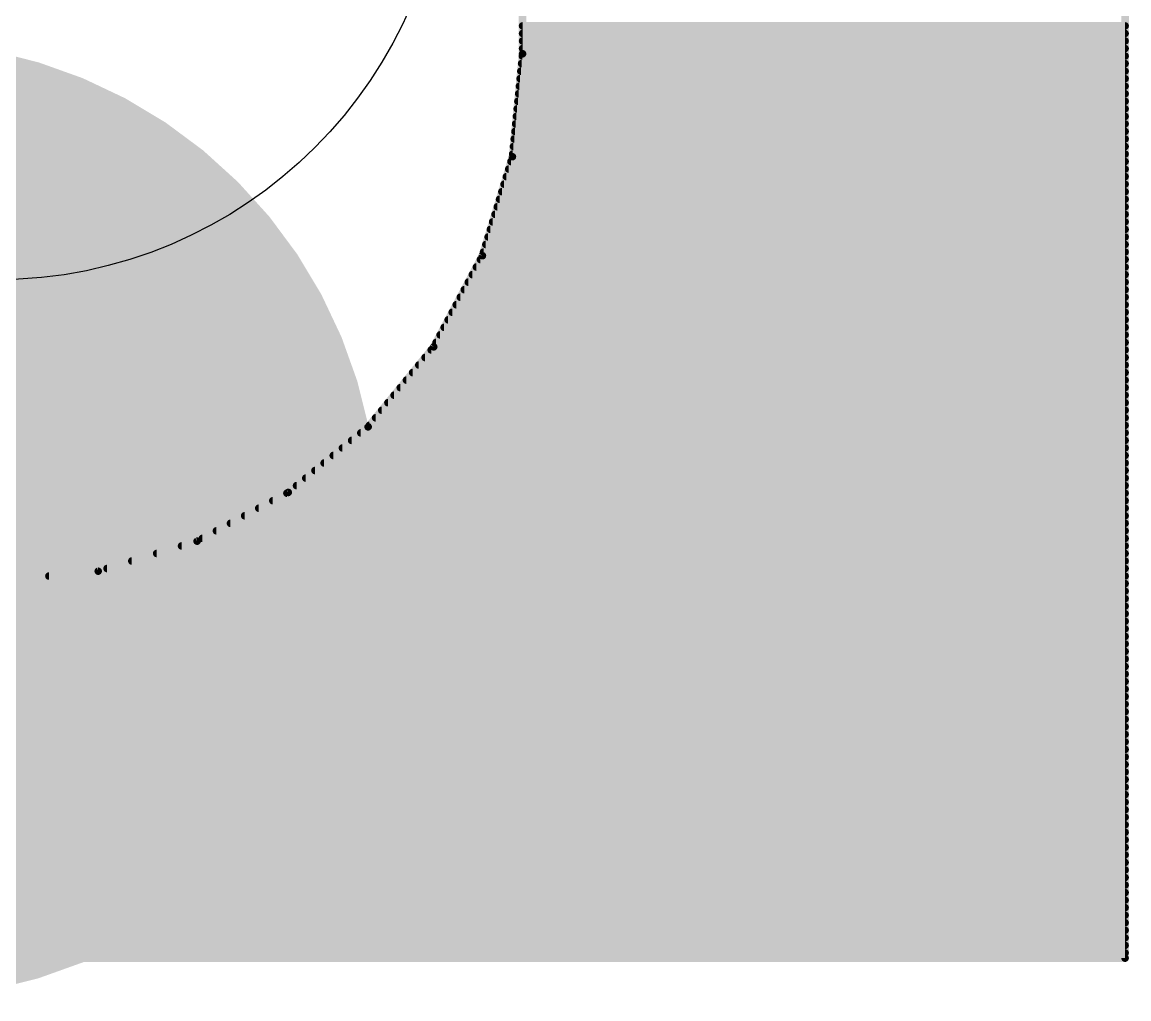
# Model space of a CAD drawing. Extents: x -15 to 70, y 0 to 100.
# Drawn here: x 37.882 to 39.351, y 58.899 to 60.195 of the extents above; entities that cross this region are included whole.
import ezdxf

# ---------------------------------------------------------------- set-up
doc = ezdxf.new("R2010")
doc.units = 0
for name, color, linetype in [('1', 12, 'CONTINUOUS'), ('16', 132, 'CONTINUOUS'), ('20', 31, 'CONTINUOUS')]:
    doc.layers.add(name, color=color, linetype=linetype)

# ---------------------------------------------------------------- blocks, each defined once
blk = doc.blocks.new('RECT')
blk.add_solid([(-0.5, -0.5), (0.5, -0.5), (-0.5, 0.5), (0.5, 0.5)])

msp = doc.modelspace()

# ---------------------------------------------------------------- linework, layer by layer
at = {"layer": '1', "const_width": 0.01}
for points in [[(38.546, 60.153), (38.546, 61.043)], [(39.346, 61.043), (39.346, 58.953)], [(38.546, 60.19), (39.346, 60.19)], [(38.546, 60.18), (39.346, 60.18)], [(38.546, 60.17), (39.346, 60.17)], [(38.546, 60.16), (39.346, 60.16)], [(38.5326, 60.0164), (38.546, 60.153)], [(38.5447, 60.14), (39.346, 60.14)], [(38.5457, 60.15), (39.346, 60.15)], [(38.5437, 60.13), (39.346, 60.13)], [(38.5427, 60.12), (39.346, 60.12)], [(38.5408, 60.1), (39.346, 60.1)], [(38.5418, 60.11), (39.346, 60.11)], [(38.5398, 60.09), (39.346, 60.09)], [(38.5378, 60.07), (39.346, 60.07)], [(38.5388, 60.08), (39.346, 60.08)], [(38.5368, 60.06), (39.346, 60.06)], [(38.5349, 60.04), (39.346, 60.04)], [(38.5359, 60.05), (39.346, 60.05)], [(38.5339, 60.03), (39.346, 60.03)], [(38.4927, 59.8851), (38.5326, 60.0164)], [(38.5306, 60.01), (39.346, 60.01)], [(38.5329, 60.02), (39.346, 60.02)], [(38.5276, 60), (39.346, 60)], [(38.5215, 59.98), (39.346, 59.98)], [(38.5245, 59.99), (39.346, 59.99)], [(38.5185, 59.97), (39.346, 59.97)], [(38.5124, 59.95), (39.346, 59.95)], [(38.5154, 59.96), (39.346, 59.96)], [(38.5094, 59.94), (39.346, 59.94)], [(38.5033, 59.92), (39.346, 59.92)], [(38.5063, 59.93), (39.346, 59.93)], [(38.5003, 59.91), (39.346, 59.91)], [(38.4942, 59.89), (39.346, 59.89)], [(38.4972, 59.9), (39.346, 59.9)], [(38.428, 59.7641), (38.4927, 59.8851)], [(38.49, 59.88), (39.346, 59.88)], [(38.4846, 59.87), (39.346, 59.87)], [(38.4739, 59.85), (39.346, 59.85)], [(38.4793, 59.86), (39.346, 59.86)], [(38.4686, 59.84), (39.346, 59.84)], [(38.4579, 59.82), (39.346, 59.82)], [(38.4633, 59.83), (39.346, 59.83)], [(38.4526, 59.81), (39.346, 59.81)], [(38.4419, 59.79), (39.346, 59.79)], [(38.4472, 59.8), (39.346, 59.8)], [(38.4365, 59.78), (39.346, 59.78)], [(38.341, 59.658), (38.428, 59.7641)], [(38.4247, 59.76), (39.346, 59.76)], [(38.4312, 59.77), (39.346, 59.77)], [(38.4165, 59.75), (39.346, 59.75)], [(38.4, 59.73), (39.346, 59.73)], [(38.4082, 59.74), (39.346, 59.74)], [(38.3918, 59.72), (39.346, 59.72)], [(38.3754, 59.7), (39.346, 59.7)], [(38.3836, 59.71), (39.346, 59.71)], [(38.3672, 59.69), (39.346, 59.69)], [(38.3508, 59.67), (39.346, 59.67)], [(38.359, 59.68), (39.346, 59.68)], [(38.2349, 59.571), (38.341, 59.658)], [(38.3426, 59.66), (39.346, 59.66)], [(38.319, 59.64), (39.346, 59.64)], [(38.3312, 59.65), (39.346, 59.65)], [(38.3068, 59.63), (39.346, 59.63)], [(38.2946, 59.62), (39.346, 59.62)], [(38.2703, 59.6), (39.346, 59.6)], [(38.2825, 59.61), (39.346, 59.61)], [(38.2581, 59.59), (39.346, 59.59)], [(38.1139, 59.5063), (38.2349, 59.571)], [(38.2331, 59.57), (39.346, 59.57)], [(38.2459, 59.58), (39.346, 59.58)], [(38.2144, 59.56), (39.346, 59.56)], [(38.177, 59.54), (39.346, 59.54)], [(38.1957, 59.55), (39.346, 59.55)], [(38.1582, 59.53), (39.346, 59.53)], [(38.1208, 59.51), (39.346, 59.51)], [(38.1395, 59.52), (39.346, 59.52)], [(37.9826, 59.4665), (38.1139, 59.5063)], [(38.0932, 59.5), (39.346, 59.5)], [(38.0272, 59.48), (39.346, 59.48)], [(38.0602, 59.49), (39.346, 59.49)], [(37.846, 59.453), (37.9826, 59.4665)], [(37.9943, 59.47), (39.346, 59.47)], [(36.346, 59.45), (39.346, 59.45)], [(37.9171, 59.46), (39.346, 59.46)], [(36.346, 59.44), (39.346, 59.44)], [(36.346, 59.43), (39.346, 59.43)], [(36.346, 59.42), (39.346, 59.42)], [(36.346, 59.41), (39.346, 59.41)], [(36.346, 59.4), (39.346, 59.4)], [(36.346, 59.39), (39.346, 59.39)], [(36.346, 59.38), (39.346, 59.38)], [(36.346, 59.37), (39.346, 59.37)], [(36.346, 59.36), (39.346, 59.36)], [(36.346, 59.35), (39.346, 59.35)], [(36.346, 59.34), (39.346, 59.34)], [(36.346, 59.33), (39.346, 59.33)], [(36.346, 59.32), (39.346, 59.32)], [(36.346, 59.31), (39.346, 59.31)], [(36.346, 59.3), (39.346, 59.3)], [(36.346, 59.29), (39.346, 59.29)], [(36.346, 59.28), (39.346, 59.28)], [(36.346, 59.27), (39.346, 59.27)], [(36.346, 59.26), (39.346, 59.26)], [(36.346, 59.25), (39.346, 59.25)], [(36.346, 59.24), (39.346, 59.24)], [(36.346, 59.23), (39.346, 59.23)], [(36.346, 59.22), (39.346, 59.22)], [(36.346, 59.21), (39.346, 59.21)], [(36.346, 59.2), (39.346, 59.2)], [(36.346, 59.19), (39.346, 59.19)], [(36.346, 59.18), (39.346, 59.18)], [(36.346, 59.17), (39.346, 59.17)], [(36.346, 59.16), (39.346, 59.16)], [(36.346, 59.15), (39.346, 59.15)], [(36.346, 59.14), (39.346, 59.14)], [(36.346, 59.13), (39.346, 59.13)], [(36.346, 59.12), (39.346, 59.12)], [(36.346, 59.11), (39.346, 59.11)], [(36.346, 59.1), (39.346, 59.1)], [(36.346, 59.09), (39.346, 59.09)], [(36.346, 59.08), (39.346, 59.08)], [(36.346, 59.07), (39.346, 59.07)], [(36.346, 59.06), (39.346, 59.06)], [(36.346, 59.05), (39.346, 59.05)], [(36.346, 59.04), (39.346, 59.04)], [(36.346, 59.03), (39.346, 59.03)], [(36.346, 59.02), (39.346, 59.02)], [(36.346, 59.01), (39.346, 59.01)], [(36.346, 59), (39.346, 59)], [(36.346, 58.99), (39.346, 58.99)], [(36.346, 58.98), (39.346, 58.98)], [(36.346, 58.97), (39.346, 58.97)], [(36.346, 58.96), (39.346, 58.96)], [(39.346, 58.953), (36.346, 58.953)]]:
    msp.add_lwpolyline(points, dxfattribs=at)
at = {"layer": '1', "const_width": 0.005}
for points in [[(38.546, 60.1925, 1), (38.546, 60.1875)], [(39.346, 60.1875, 1), (39.346, 60.1925)], [(38.546, 60.1825, 1), (38.546, 60.1775)], [(38.546, 60.1725, 1), (38.546, 60.1675)], [(39.346, 60.1775, 1), (39.346, 60.1825)], [(39.346, 60.1675, 1), (39.346, 60.1725)], [(38.546, 60.1625, 1), (38.546, 60.1575)], [(39.346, 60.1575, 1), (39.346, 60.1625)], [(38.5447, 60.1425, 1), (38.5447, 60.1375)], [(38.5457, 60.1525, 1), (38.5457, 60.1475)], [(38.5485, 60.1528, 1), (38.5435, 60.1532)], [(38.5435, 60.153, 1), (38.5485, 60.153)], [(39.346, 60.1475, 1), (39.346, 60.1525)], [(39.346, 60.1375, 1), (39.346, 60.1425)], [(38.5437, 60.1325, 1), (38.5437, 60.1275)], [(39.346, 60.1275, 1), (39.346, 60.1325)], [(38.5427, 60.1225, 1), (38.5427, 60.1175)], [(39.346, 60.1175, 1), (39.346, 60.1225)], [(38.5408, 60.1025, 1), (38.5408, 60.0975)], [(38.5418, 60.1125, 1), (38.5418, 60.1075)], [(39.346, 60.1075, 1), (39.346, 60.1125)], [(39.346, 60.0975, 1), (39.346, 60.1025)], [(38.5398, 60.0925, 1), (38.5398, 60.0875)], [(39.346, 60.0875, 1), (39.346, 60.0925)], [(38.5378, 60.0725, 1), (38.5378, 60.0675)], [(38.5388, 60.0825, 1), (38.5388, 60.0775)], [(39.346, 60.0775, 1), (39.346, 60.0825)], [(39.346, 60.0675, 1), (39.346, 60.0725)], [(38.5368, 60.0625, 1), (38.5368, 60.0575)], [(39.346, 60.0575, 1), (39.346, 60.0625)], [(38.5349, 60.0425, 1), (38.5349, 60.0375)], [(38.5359, 60.0525, 1), (38.5359, 60.0475)], [(39.346, 60.0475, 1), (39.346, 60.0525)], [(39.346, 60.0375, 1), (39.346, 60.0425)], [(38.5339, 60.0325, 1), (38.5339, 60.0275)], [(39.346, 60.0275, 1), (39.346, 60.0325)], [(38.5306, 60.0125, 1), (38.5306, 60.0075)], [(38.5301, 60.0167, 1), (38.535, 60.0162)], [(38.5349, 60.0157, 1), (38.5302, 60.0172)], [(38.5329, 60.0225, 1), (38.5329, 60.0175)], [(39.346, 60.0175, 1), (39.346, 60.0225)], [(39.346, 60.0075, 1), (39.346, 60.0125)], [(38.5276, 60.0025, 1), (38.5276, 59.9975)], [(39.346, 59.9975, 1), (39.346, 60.0025)], [(38.5215, 59.9825, 1), (38.5215, 59.9775)], [(38.5245, 59.9925, 1), (38.5245, 59.9875)], [(39.346, 59.9875, 1), (39.346, 59.9925)], [(39.346, 59.9775, 1), (39.346, 59.9825)], [(38.5185, 59.9725, 1), (38.5185, 59.9675)], [(39.346, 59.9675, 1), (39.346, 59.9725)], [(38.5124, 59.9525, 1), (38.5124, 59.9475)], [(38.5154, 59.9625, 1), (38.5154, 59.9575)], [(39.346, 59.9575, 1), (39.346, 59.9625)], [(39.346, 59.9475, 1), (39.346, 59.9525)], [(38.5094, 59.9425, 1), (38.5094, 59.9375)], [(39.346, 59.9375, 1), (39.346, 59.9425)], [(38.5033, 59.9225, 1), (38.5033, 59.9175)], [(38.5063, 59.9325, 1), (38.5063, 59.9275)], [(39.346, 59.9275, 1), (39.346, 59.9325)], [(39.346, 59.9175, 1), (39.346, 59.9225)], [(38.5003, 59.9125, 1), (38.5003, 59.9075)], [(39.346, 59.9075, 1), (39.346, 59.9125)], [(38.4942, 59.8925, 1), (38.4942, 59.8875)], [(38.4972, 59.9025, 1), (38.4972, 59.8975)], [(39.346, 59.8975, 1), (39.346, 59.9025)], [(39.346, 59.8875, 1), (39.346, 59.8925)], [(38.49, 59.8825, 1), (38.49, 59.8775)], [(38.4903, 59.8858, 1), (38.4951, 59.8844)], [(38.4949, 59.8839, 1), (38.4905, 59.8863)], [(39.346, 59.8775, 1), (39.346, 59.8825)], [(38.4846, 59.8725, 1), (38.4846, 59.8675)], [(39.346, 59.8675, 1), (39.346, 59.8725)], [(38.4739, 59.8525, 1), (38.4739, 59.8475)], [(38.4793, 59.8625, 1), (38.4793, 59.8575)], [(39.346, 59.8575, 1), (39.346, 59.8625)], [(39.346, 59.8475, 1), (39.346, 59.8525)], [(38.4686, 59.8425, 1), (38.4686, 59.8375)], [(39.346, 59.8375, 1), (39.346, 59.8425)], [(38.4579, 59.8225, 1), (38.4579, 59.8175)], [(38.4633, 59.8325, 1), (38.4633, 59.8275)], [(39.346, 59.8275, 1), (39.346, 59.8325)], [(39.346, 59.8175, 1), (39.346, 59.8225)], [(38.4526, 59.8125, 1), (38.4526, 59.8075)], [(39.346, 59.8075, 1), (39.346, 59.8125)], [(38.4419, 59.7925, 1), (38.4419, 59.7875)], [(38.4472, 59.8025, 1), (38.4472, 59.7975)], [(39.346, 59.7975, 1), (39.346, 59.8025)], [(39.346, 59.7875, 1), (39.346, 59.7925)], [(38.4365, 59.7825, 1), (38.4365, 59.7775)], [(39.346, 59.7775, 1), (39.346, 59.7825)], [(38.4247, 59.7625, 1), (38.4247, 59.7575)], [(38.4258, 59.7653, 1), (38.4302, 59.7629)], [(38.43, 59.7625, 1), (38.4261, 59.7657)], [(38.4312, 59.7725, 1), (38.4312, 59.7675)], [(39.346, 59.7675, 1), (39.346, 59.7725)], [(39.346, 59.7575, 1), (39.346, 59.7625)], [(38.4165, 59.7525, 1), (38.4165, 59.7475)], [(39.346, 59.7475, 1), (39.346, 59.7525)], [(38.4, 59.7325, 1), (38.4, 59.7275)], [(38.4082, 59.7425, 1), (38.4082, 59.7375)], [(39.346, 59.7375, 1), (39.346, 59.7425)], [(39.346, 59.7275, 1), (39.346, 59.7325)], [(38.3918, 59.7225, 1), (38.3918, 59.7175)], [(39.346, 59.7175, 1), (39.346, 59.7225)], [(38.3754, 59.7025, 1), (38.3754, 59.6975)], [(38.3836, 59.7125, 1), (38.3836, 59.7075)], [(39.346, 59.7075, 1), (39.346, 59.7125)], [(39.346, 59.6975, 1), (39.346, 59.7025)], [(38.3672, 59.6925, 1), (38.3672, 59.6875)], [(39.346, 59.6875, 1), (39.346, 59.6925)], [(38.3508, 59.6725, 1), (38.3508, 59.6675)], [(38.359, 59.6825, 1), (38.359, 59.6775)], [(39.346, 59.6775, 1), (39.346, 59.6825)], [(39.346, 59.6675, 1), (39.346, 59.6725)], [(38.339, 59.6596, 1), (38.3429, 59.6564)], [(38.3426, 59.6561, 1), (38.3394, 59.66)], [(38.3426, 59.6625, 1), (38.3426, 59.6575)], [(39.346, 59.6575, 1), (39.346, 59.6625)], [(38.319, 59.6425, 1), (38.319, 59.6375)], [(38.3312, 59.6525, 1), (38.3312, 59.6475)], [(39.346, 59.6475, 1), (39.346, 59.6525)], [(39.346, 59.6375, 1), (39.346, 59.6425)], [(38.3068, 59.6325, 1), (38.3068, 59.6275)], [(39.346, 59.6275, 1), (39.346, 59.6325)], [(38.2946, 59.6225, 1), (38.2946, 59.6175)], [(39.346, 59.6175, 1), (39.346, 59.6225)], [(38.2703, 59.6025, 1), (38.2703, 59.5975)], [(38.2825, 59.6125, 1), (38.2825, 59.6075)], [(39.346, 59.6075, 1), (39.346, 59.6125)], [(39.346, 59.5975, 1), (39.346, 59.6025)], [(38.2581, 59.5925, 1), (38.2581, 59.5875)], [(39.346, 59.5875, 1), (39.346, 59.5925)], [(38.2331, 59.5725, 1), (38.2331, 59.5675)], [(38.2333, 59.5729, 1), (38.2365, 59.569)], [(38.2361, 59.5688, 1), (38.2337, 59.5732)], [(38.2459, 59.5825, 1), (38.2459, 59.5775)], [(39.346, 59.5775, 1), (39.346, 59.5825)], [(39.346, 59.5675, 1), (39.346, 59.5725)], [(38.2144, 59.5625, 1), (38.2144, 59.5575)], [(39.346, 59.5575, 1), (39.346, 59.5625)], [(38.177, 59.5425, 1), (38.177, 59.5375)], [(38.1957, 59.5525, 1), (38.1957, 59.5475)], [(39.346, 59.5475, 1), (39.346, 59.5525)], [(39.346, 59.5375, 1), (39.346, 59.5425)], [(38.1582, 59.5325, 1), (38.1582, 59.5275)], [(39.346, 59.5275, 1), (39.346, 59.5325)], [(38.1208, 59.5125, 1), (38.1208, 59.5075)], [(38.1395, 59.5225, 1), (38.1395, 59.5175)], [(39.346, 59.5175, 1), (39.346, 59.5225)], [(39.346, 59.5075, 1), (39.346, 59.5125)], [(38.0932, 59.5025, 1), (38.0932, 59.4975)], [(38.1127, 59.5085, 1), (38.1151, 59.5041)], [(38.1146, 59.5039, 1), (38.1132, 59.5087)], [(39.346, 59.4975, 1), (39.346, 59.5025)], [(38.0272, 59.4825, 1), (38.0272, 59.4775)], [(38.0602, 59.4925, 1), (38.0602, 59.4875)], [(39.346, 59.4875, 1), (39.346, 59.4925)], [(39.346, 59.4775, 1), (39.346, 59.4825)], [(37.9818, 59.4688, 1), (37.9833, 59.4641)], [(37.9828, 59.464, 1), (37.9823, 59.4689)], [(37.9943, 59.4725, 1), (37.9943, 59.4675)], [(39.346, 59.4675, 1), (39.346, 59.4725)], [(37.9171, 59.4625, 1), (37.9171, 59.4575)], [(39.346, 59.4575, 1), (39.346, 59.4625)], [(39.346, 59.4475, 1), (39.346, 59.4525)], [(39.346, 59.4375, 1), (39.346, 59.4425)], [(39.346, 59.4275, 1), (39.346, 59.4325)], [(39.346, 59.4175, 1), (39.346, 59.4225)], [(39.346, 59.4075, 1), (39.346, 59.4125)], [(39.346, 59.3975, 1), (39.346, 59.4025)], [(39.346, 59.3875, 1), (39.346, 59.3925)], [(39.346, 59.3775, 1), (39.346, 59.3825)], [(39.346, 59.3675, 1), (39.346, 59.3725)], [(39.346, 59.3575, 1), (39.346, 59.3625)], [(39.346, 59.3475, 1), (39.346, 59.3525)], [(39.346, 59.3375, 1), (39.346, 59.3425)], [(39.346, 59.3275, 1), (39.346, 59.3325)], [(39.346, 59.3175, 1), (39.346, 59.3225)], [(39.346, 59.3075, 1), (39.346, 59.3125)], [(39.346, 59.2975, 1), (39.346, 59.3025)], [(39.346, 59.2875, 1), (39.346, 59.2925)], [(39.346, 59.2775, 1), (39.346, 59.2825)], [(39.346, 59.2675, 1), (39.346, 59.2725)], [(39.346, 59.2575, 1), (39.346, 59.2625)], [(39.346, 59.2475, 1), (39.346, 59.2525)], [(39.346, 59.2375, 1), (39.346, 59.2425)], [(39.346, 59.2275, 1), (39.346, 59.2325)], [(39.346, 59.2175, 1), (39.346, 59.2225)], [(39.346, 59.2075, 1), (39.346, 59.2125)], [(39.346, 59.1975, 1), (39.346, 59.2025)], [(39.346, 59.1875, 1), (39.346, 59.1925)], [(39.346, 59.1775, 1), (39.346, 59.1825)], [(39.346, 59.1675, 1), (39.346, 59.1725)], [(39.346, 59.1575, 1), (39.346, 59.1625)], [(39.346, 59.1475, 1), (39.346, 59.1525)], [(39.346, 59.1375, 1), (39.346, 59.1425)], [(39.346, 59.1275, 1), (39.346, 59.1325)], [(39.346, 59.1175, 1), (39.346, 59.1225)], [(39.346, 59.1075, 1), (39.346, 59.1125)], [(39.346, 59.0975, 1), (39.346, 59.1025)], [(39.346, 59.0875, 1), (39.346, 59.0925)], [(39.346, 59.0775, 1), (39.346, 59.0825)], [(39.346, 59.0675, 1), (39.346, 59.0725)], [(39.346, 59.0575, 1), (39.346, 59.0625)], [(39.346, 59.0475, 1), (39.346, 59.0525)], [(39.346, 59.0375, 1), (39.346, 59.0425)], [(39.346, 59.0275, 1), (39.346, 59.0325)], [(39.346, 59.0175, 1), (39.346, 59.0225)], [(39.346, 59.0075, 1), (39.346, 59.0125)], [(39.346, 58.9975, 1), (39.346, 59.0025)], [(39.346, 58.9875, 1), (39.346, 58.9925)], [(39.346, 58.9775, 1), (39.346, 58.9825)], [(39.346, 58.9675, 1), (39.346, 58.9725)], [(39.3435, 58.953, 1), (39.3485, 58.953)], [(39.346, 58.9575, 1), (39.346, 58.9625)], [(39.346, 58.9505, 1), (39.346, 58.9555)]]:
    msp.add_lwpolyline(points, format="xyb", dxfattribs=at)
at = {"layer": '16'}
for points, const_width in [([(38.546, 60.153), (38.546, 61.043)], 0.01), ([(39.346, 61.043), (39.346, 58.953)], 0.01), ([(38.546, 60.19), (39.346, 60.19)], 0.01), ([(38.546, 60.18), (39.346, 60.18)], 0.01), ([(38.546, 60.17), (39.346, 60.17)], 0.01), ([(37.719, 59.534), (24.863, 59.534)], 1.27), ([(38.546, 60.16), (39.346, 60.16)], 0.01), ([(38.5326, 60.0164), (38.546, 60.153)], 0.01), ([(38.5447, 60.14), (39.346, 60.14)], 0.01), ([(38.5457, 60.15), (39.346, 60.15)], 0.01), ([(38.5437, 60.13), (39.346, 60.13)], 0.01), ([(38.5427, 60.12), (39.346, 60.12)], 0.01), ([(38.5408, 60.1), (39.346, 60.1)], 0.01), ([(38.5418, 60.11), (39.346, 60.11)], 0.01), ([(38.5398, 60.09), (39.346, 60.09)], 0.01), ([(38.5378, 60.07), (39.346, 60.07)], 0.01), ([(38.5388, 60.08), (39.346, 60.08)], 0.01), ([(38.5368, 60.06), (39.346, 60.06)], 0.01), ([(38.5349, 60.04), (39.346, 60.04)], 0.01), ([(38.5359, 60.05), (39.346, 60.05)], 0.01), ([(38.5339, 60.03), (39.346, 60.03)], 0.01), ([(38.4927, 59.8851), (38.5326, 60.0164)], 0.01), ([(38.5306, 60.01), (39.346, 60.01)], 0.01), ([(38.5329, 60.02), (39.346, 60.02)], 0.01), ([(38.5276, 60), (39.346, 60)], 0.01), ([(38.5215, 59.98), (39.346, 59.98)], 0.01), ([(38.5245, 59.99), (39.346, 59.99)], 0.01), ([(38.5185, 59.97), (39.346, 59.97)], 0.01), ([(38.5124, 59.95), (39.346, 59.95)], 0.01), ([(38.5154, 59.96), (39.346, 59.96)], 0.01), ([(38.5094, 59.94), (39.346, 59.94)], 0.01), ([(38.5033, 59.92), (39.346, 59.92)], 0.01), ([(38.5063, 59.93), (39.346, 59.93)], 0.01), ([(38.5003, 59.91), (39.346, 59.91)], 0.01), ([(38.4942, 59.89), (39.346, 59.89)], 0.01), ([(38.4972, 59.9), (39.346, 59.9)], 0.01), ([(38.428, 59.7641), (38.4927, 59.8851)], 0.01), ([(38.49, 59.88), (39.346, 59.88)], 0.01), ([(38.4846, 59.87), (39.346, 59.87)], 0.01), ([(38.4739, 59.85), (39.346, 59.85)], 0.01), ([(38.4793, 59.86), (39.346, 59.86)], 0.01), ([(38.4686, 59.84), (39.346, 59.84)], 0.01), ([(38.4579, 59.82), (39.346, 59.82)], 0.01), ([(38.4633, 59.83), (39.346, 59.83)], 0.01), ([(38.4526, 59.81), (39.346, 59.81)], 0.01), ([(38.4419, 59.79), (39.346, 59.79)], 0.01), ([(38.4472, 59.8), (39.346, 59.8)], 0.01), ([(38.4365, 59.78), (39.346, 59.78)], 0.01), ([(38.341, 59.658), (38.428, 59.7641)], 0.01), ([(38.4247, 59.76), (39.346, 59.76)], 0.01), ([(38.4312, 59.77), (39.346, 59.77)], 0.01), ([(38.4165, 59.75), (39.346, 59.75)], 0.01), ([(38.4, 59.73), (39.346, 59.73)], 0.01), ([(38.4082, 59.74), (39.346, 59.74)], 0.01), ([(38.3918, 59.72), (39.346, 59.72)], 0.01), ([(38.3754, 59.7), (39.346, 59.7)], 0.01), ([(38.3836, 59.71), (39.346, 59.71)], 0.01), ([(38.3672, 59.69), (39.346, 59.69)], 0.01), ([(38.3508, 59.67), (39.346, 59.67)], 0.01), ([(38.359, 59.68), (39.346, 59.68)], 0.01), ([(38.2349, 59.571), (38.341, 59.658)], 0.01), ([(38.3426, 59.66), (39.346, 59.66)], 0.01), ([(38.319, 59.64), (39.346, 59.64)], 0.01), ([(38.3312, 59.65), (39.346, 59.65)], 0.01), ([(38.3068, 59.63), (39.346, 59.63)], 0.01), ([(38.2946, 59.62), (39.346, 59.62)], 0.01), ([(38.2703, 59.6), (39.346, 59.6)], 0.01), ([(38.2825, 59.61), (39.346, 59.61)], 0.01), ([(38.2581, 59.59), (39.346, 59.59)], 0.01), ([(38.1139, 59.5063), (38.2349, 59.571)], 0.01), ([(38.2331, 59.57), (39.346, 59.57)], 0.01), ([(38.2459, 59.58), (39.346, 59.58)], 0.01), ([(38.2144, 59.56), (39.346, 59.56)], 0.01), ([(38.177, 59.54), (39.346, 59.54)], 0.01), ([(38.1957, 59.55), (39.346, 59.55)], 0.01), ([(38.1582, 59.53), (39.346, 59.53)], 0.01), ([(38.1208, 59.51), (39.346, 59.51)], 0.01), ([(38.1395, 59.52), (39.346, 59.52)], 0.01), ([(37.9826, 59.4665), (38.1139, 59.5063)], 0.01), ([(38.0932, 59.5), (39.346, 59.5)], 0.01), ([(38.0272, 59.48), (39.346, 59.48)], 0.01), ([(38.0602, 59.49), (39.346, 59.49)], 0.01), ([(37.846, 59.453), (37.9826, 59.4665)], 0.01), ([(37.9943, 59.47), (39.346, 59.47)], 0.01), ([(36.346, 59.45), (39.346, 59.45)], 0.01), ([(37.9171, 59.46), (39.346, 59.46)], 0.01), ([(36.346, 59.44), (39.346, 59.44)], 0.01), ([(36.346, 59.43), (39.346, 59.43)], 0.01), ([(36.346, 59.42), (39.346, 59.42)], 0.01), ([(36.346, 59.41), (39.346, 59.41)], 0.01), ([(36.346, 59.4), (39.346, 59.4)], 0.01), ([(36.346, 59.39), (39.346, 59.39)], 0.01), ([(36.346, 59.38), (39.346, 59.38)], 0.01), ([(36.346, 59.37), (39.346, 59.37)], 0.01), ([(36.346, 59.36), (39.346, 59.36)], 0.01), ([(36.346, 59.35), (39.346, 59.35)], 0.01), ([(36.346, 59.34), (39.346, 59.34)], 0.01), ([(36.346, 59.33), (39.346, 59.33)], 0.01), ([(36.346, 59.32), (39.346, 59.32)], 0.01), ([(36.346, 59.31), (39.346, 59.31)], 0.01), ([(36.346, 59.3), (39.346, 59.3)], 0.01), ([(36.346, 59.29), (39.346, 59.29)], 0.01), ([(36.346, 59.28), (39.346, 59.28)], 0.01), ([(36.346, 59.27), (39.346, 59.27)], 0.01), ([(36.346, 59.26), (39.346, 59.26)], 0.01), ([(36.346, 59.25), (39.346, 59.25)], 0.01), ([(36.346, 59.24), (39.346, 59.24)], 0.01), ([(36.346, 59.23), (39.346, 59.23)], 0.01), ([(36.346, 59.22), (39.346, 59.22)], 0.01), ([(36.346, 59.21), (39.346, 59.21)], 0.01), ([(36.346, 59.2), (39.346, 59.2)], 0.01), ([(36.346, 59.19), (39.346, 59.19)], 0.01), ([(36.346, 59.18), (39.346, 59.18)], 0.01), ([(36.346, 59.17), (39.346, 59.17)], 0.01), ([(36.346, 59.16), (39.346, 59.16)], 0.01), ([(36.346, 59.15), (39.346, 59.15)], 0.01), ([(36.346, 59.14), (39.346, 59.14)], 0.01), ([(36.346, 59.13), (39.346, 59.13)], 0.01), ([(36.346, 59.12), (39.346, 59.12)], 0.01), ([(36.346, 59.11), (39.346, 59.11)], 0.01), ([(36.346, 59.1), (39.346, 59.1)], 0.01), ([(36.346, 59.09), (39.346, 59.09)], 0.01), ([(36.346, 59.08), (39.346, 59.08)], 0.01), ([(36.346, 59.07), (39.346, 59.07)], 0.01), ([(36.346, 59.06), (39.346, 59.06)], 0.01), ([(36.346, 59.05), (39.346, 59.05)], 0.01), ([(36.346, 59.04), (39.346, 59.04)], 0.01), ([(36.346, 59.03), (39.346, 59.03)], 0.01), ([(36.346, 59.02), (39.346, 59.02)], 0.01), ([(36.346, 59.01), (39.346, 59.01)], 0.01), ([(36.346, 59), (39.346, 59)], 0.01), ([(36.346, 58.99), (39.346, 58.99)], 0.01), ([(36.346, 58.98), (39.346, 58.98)], 0.01), ([(36.346, 58.97), (39.346, 58.97)], 0.01), ([(36.346, 58.96), (39.346, 58.96)], 0.01), ([(39.346, 58.953), (36.346, 58.953)], 0.01)]:
    msp.add_lwpolyline(points, dxfattribs=dict(at, const_width=const_width))
for points, const_width in [([(38.546, 60.1925, 1), (38.546, 60.1875)], 0.005), ([(39.346, 60.1875, 1), (39.346, 60.1925)], 0.005), ([(38.546, 60.1825, 1), (38.546, 60.1775)], 0.005), ([(38.546, 60.1725, 1), (38.546, 60.1675)], 0.005), ([(39.346, 60.1775, 1), (39.346, 60.1825)], 0.005), ([(39.346, 60.1675, 1), (39.346, 60.1725)], 0.005), ([(37.719, 59.2165, 1), (37.719, 59.8515)], 0.635), ([(38.546, 60.1625, 1), (38.546, 60.1575)], 0.005), ([(39.346, 60.1575, 1), (39.346, 60.1625)], 0.005), ([(38.5447, 60.1425, 1), (38.5447, 60.1375)], 0.005), ([(38.5457, 60.1525, 1), (38.5457, 60.1475)], 0.005), ([(38.5485, 60.1528, 1), (38.5435, 60.1532)], 0.005), ([(38.5435, 60.153, 1), (38.5485, 60.153)], 0.005), ([(39.346, 60.1475, 1), (39.346, 60.1525)], 0.005), ([(39.346, 60.1375, 1), (39.346, 60.1425)], 0.005), ([(38.5437, 60.1325, 1), (38.5437, 60.1275)], 0.005), ([(39.346, 60.1275, 1), (39.346, 60.1325)], 0.005), ([(38.5427, 60.1225, 1), (38.5427, 60.1175)], 0.005), ([(39.346, 60.1175, 1), (39.346, 60.1225)], 0.005), ([(38.5408, 60.1025, 1), (38.5408, 60.0975)], 0.005), ([(38.5418, 60.1125, 1), (38.5418, 60.1075)], 0.005), ([(39.346, 60.1075, 1), (39.346, 60.1125)], 0.005), ([(39.346, 60.0975, 1), (39.346, 60.1025)], 0.005), ([(38.5398, 60.0925, 1), (38.5398, 60.0875)], 0.005), ([(39.346, 60.0875, 1), (39.346, 60.0925)], 0.005), ([(38.5378, 60.0725, 1), (38.5378, 60.0675)], 0.005), ([(38.5388, 60.0825, 1), (38.5388, 60.0775)], 0.005), ([(39.346, 60.0775, 1), (39.346, 60.0825)], 0.005), ([(39.346, 60.0675, 1), (39.346, 60.0725)], 0.005), ([(38.5368, 60.0625, 1), (38.5368, 60.0575)], 0.005), ([(39.346, 60.0575, 1), (39.346, 60.0625)], 0.005), ([(38.5349, 60.0425, 1), (38.5349, 60.0375)], 0.005), ([(38.5359, 60.0525, 1), (38.5359, 60.0475)], 0.005), ([(39.346, 60.0475, 1), (39.346, 60.0525)], 0.005), ([(39.346, 60.0375, 1), (39.346, 60.0425)], 0.005), ([(38.5339, 60.0325, 1), (38.5339, 60.0275)], 0.005), ([(39.346, 60.0275, 1), (39.346, 60.0325)], 0.005), ([(38.5306, 60.0125, 1), (38.5306, 60.0075)], 0.005), ([(38.5301, 60.0167, 1), (38.535, 60.0162)], 0.005), ([(38.5349, 60.0157, 1), (38.5302, 60.0172)], 0.005), ([(38.5329, 60.0225, 1), (38.5329, 60.0175)], 0.005), ([(39.346, 60.0175, 1), (39.346, 60.0225)], 0.005), ([(39.346, 60.0075, 1), (39.346, 60.0125)], 0.005), ([(38.5276, 60.0025, 1), (38.5276, 59.9975)], 0.005), ([(39.346, 59.9975, 1), (39.346, 60.0025)], 0.005), ([(38.5215, 59.9825, 1), (38.5215, 59.9775)], 0.005), ([(38.5245, 59.9925, 1), (38.5245, 59.9875)], 0.005), ([(39.346, 59.9875, 1), (39.346, 59.9925)], 0.005), ([(39.346, 59.9775, 1), (39.346, 59.9825)], 0.005), ([(38.5185, 59.9725, 1), (38.5185, 59.9675)], 0.005), ([(39.346, 59.9675, 1), (39.346, 59.9725)], 0.005), ([(38.5124, 59.9525, 1), (38.5124, 59.9475)], 0.005), ([(38.5154, 59.9625, 1), (38.5154, 59.9575)], 0.005), ([(39.346, 59.9575, 1), (39.346, 59.9625)], 0.005), ([(39.346, 59.9475, 1), (39.346, 59.9525)], 0.005), ([(38.5094, 59.9425, 1), (38.5094, 59.9375)], 0.005), ([(39.346, 59.9375, 1), (39.346, 59.9425)], 0.005), ([(38.5033, 59.9225, 1), (38.5033, 59.9175)], 0.005), ([(38.5063, 59.9325, 1), (38.5063, 59.9275)], 0.005), ([(39.346, 59.9275, 1), (39.346, 59.9325)], 0.005), ([(39.346, 59.9175, 1), (39.346, 59.9225)], 0.005), ([(38.5003, 59.9125, 1), (38.5003, 59.9075)], 0.005), ([(39.346, 59.9075, 1), (39.346, 59.9125)], 0.005), ([(38.4942, 59.8925, 1), (38.4942, 59.8875)], 0.005), ([(38.4972, 59.9025, 1), (38.4972, 59.8975)], 0.005), ([(39.346, 59.8975, 1), (39.346, 59.9025)], 0.005), ([(39.346, 59.8875, 1), (39.346, 59.8925)], 0.005), ([(38.49, 59.8825, 1), (38.49, 59.8775)], 0.005), ([(38.4903, 59.8858, 1), (38.4951, 59.8844)], 0.005), ([(38.4949, 59.8839, 1), (38.4905, 59.8863)], 0.005), ([(39.346, 59.8775, 1), (39.346, 59.8825)], 0.005), ([(38.4846, 59.8725, 1), (38.4846, 59.8675)], 0.005), ([(39.346, 59.8675, 1), (39.346, 59.8725)], 0.005), ([(38.4739, 59.8525, 1), (38.4739, 59.8475)], 0.005), ([(38.4793, 59.8625, 1), (38.4793, 59.8575)], 0.005), ([(39.346, 59.8575, 1), (39.346, 59.8625)], 0.005), ([(39.346, 59.8475, 1), (39.346, 59.8525)], 0.005), ([(38.4686, 59.8425, 1), (38.4686, 59.8375)], 0.005), ([(39.346, 59.8375, 1), (39.346, 59.8425)], 0.005), ([(38.4579, 59.8225, 1), (38.4579, 59.8175)], 0.005), ([(38.4633, 59.8325, 1), (38.4633, 59.8275)], 0.005), ([(39.346, 59.8275, 1), (39.346, 59.8325)], 0.005), ([(39.346, 59.8175, 1), (39.346, 59.8225)], 0.005), ([(38.4526, 59.8125, 1), (38.4526, 59.8075)], 0.005), ([(39.346, 59.8075, 1), (39.346, 59.8125)], 0.005), ([(38.4419, 59.7925, 1), (38.4419, 59.7875)], 0.005), ([(38.4472, 59.8025, 1), (38.4472, 59.7975)], 0.005), ([(39.346, 59.7975, 1), (39.346, 59.8025)], 0.005), ([(39.346, 59.7875, 1), (39.346, 59.7925)], 0.005), ([(38.4365, 59.7825, 1), (38.4365, 59.7775)], 0.005), ([(39.346, 59.7775, 1), (39.346, 59.7825)], 0.005), ([(38.4247, 59.7625, 1), (38.4247, 59.7575)], 0.005), ([(38.4258, 59.7653, 1), (38.4302, 59.7629)], 0.005), ([(38.43, 59.7625, 1), (38.4261, 59.7657)], 0.005), ([(38.4312, 59.7725, 1), (38.4312, 59.7675)], 0.005), ([(39.346, 59.7675, 1), (39.346, 59.7725)], 0.005), ([(39.346, 59.7575, 1), (39.346, 59.7625)], 0.005), ([(38.4165, 59.7525, 1), (38.4165, 59.7475)], 0.005), ([(39.346, 59.7475, 1), (39.346, 59.7525)], 0.005), ([(38.4, 59.7325, 1), (38.4, 59.7275)], 0.005), ([(38.4082, 59.7425, 1), (38.4082, 59.7375)], 0.005), ([(39.346, 59.7375, 1), (39.346, 59.7425)], 0.005), ([(39.346, 59.7275, 1), (39.346, 59.7325)], 0.005), ([(38.3918, 59.7225, 1), (38.3918, 59.7175)], 0.005), ([(39.346, 59.7175, 1), (39.346, 59.7225)], 0.005), ([(38.3754, 59.7025, 1), (38.3754, 59.6975)], 0.005), ([(38.3836, 59.7125, 1), (38.3836, 59.7075)], 0.005), ([(39.346, 59.7075, 1), (39.346, 59.7125)], 0.005), ([(39.346, 59.6975, 1), (39.346, 59.7025)], 0.005), ([(38.3672, 59.6925, 1), (38.3672, 59.6875)], 0.005), ([(39.346, 59.6875, 1), (39.346, 59.6925)], 0.005), ([(38.3508, 59.6725, 1), (38.3508, 59.6675)], 0.005), ([(38.359, 59.6825, 1), (38.359, 59.6775)], 0.005), ([(39.346, 59.6775, 1), (39.346, 59.6825)], 0.005), ([(39.346, 59.6675, 1), (39.346, 59.6725)], 0.005), ([(38.339, 59.6596, 1), (38.3429, 59.6564)], 0.005), ([(38.3426, 59.6561, 1), (38.3394, 59.66)], 0.005), ([(38.3426, 59.6625, 1), (38.3426, 59.6575)], 0.005), ([(39.346, 59.6575, 1), (39.346, 59.6625)], 0.005), ([(38.319, 59.6425, 1), (38.319, 59.6375)], 0.005), ([(38.3312, 59.6525, 1), (38.3312, 59.6475)], 0.005), ([(39.346, 59.6475, 1), (39.346, 59.6525)], 0.005), ([(39.346, 59.6375, 1), (39.346, 59.6425)], 0.005), ([(38.3068, 59.6325, 1), (38.3068, 59.6275)], 0.005), ([(39.346, 59.6275, 1), (39.346, 59.6325)], 0.005), ([(38.2946, 59.6225, 1), (38.2946, 59.6175)], 0.005), ([(39.346, 59.6175, 1), (39.346, 59.6225)], 0.005), ([(38.2703, 59.6025, 1), (38.2703, 59.5975)], 0.005), ([(38.2825, 59.6125, 1), (38.2825, 59.6075)], 0.005), ([(39.346, 59.6075, 1), (39.346, 59.6125)], 0.005), ([(39.346, 59.5975, 1), (39.346, 59.6025)], 0.005), ([(38.2581, 59.5925, 1), (38.2581, 59.5875)], 0.005), ([(39.346, 59.5875, 1), (39.346, 59.5925)], 0.005), ([(38.2331, 59.5725, 1), (38.2331, 59.5675)], 0.005), ([(38.2333, 59.5729, 1), (38.2365, 59.569)], 0.005), ([(38.2361, 59.5688, 1), (38.2337, 59.5732)], 0.005), ([(38.2459, 59.5825, 1), (38.2459, 59.5775)], 0.005), ([(39.346, 59.5775, 1), (39.346, 59.5825)], 0.005), ([(39.346, 59.5675, 1), (39.346, 59.5725)], 0.005), ([(38.2144, 59.5625, 1), (38.2144, 59.5575)], 0.005), ([(39.346, 59.5575, 1), (39.346, 59.5625)], 0.005), ([(38.177, 59.5425, 1), (38.177, 59.5375)], 0.005), ([(38.1957, 59.5525, 1), (38.1957, 59.5475)], 0.005), ([(39.346, 59.5475, 1), (39.346, 59.5525)], 0.005), ([(39.346, 59.5375, 1), (39.346, 59.5425)], 0.005), ([(38.1582, 59.5325, 1), (38.1582, 59.5275)], 0.005), ([(39.346, 59.5275, 1), (39.346, 59.5325)], 0.005), ([(38.1208, 59.5125, 1), (38.1208, 59.5075)], 0.005), ([(38.1395, 59.5225, 1), (38.1395, 59.5175)], 0.005), ([(39.346, 59.5175, 1), (39.346, 59.5225)], 0.005), ([(39.346, 59.5075, 1), (39.346, 59.5125)], 0.005), ([(38.0932, 59.5025, 1), (38.0932, 59.4975)], 0.005), ([(38.1127, 59.5085, 1), (38.1151, 59.5041)], 0.005), ([(38.1146, 59.5039, 1), (38.1132, 59.5087)], 0.005), ([(39.346, 59.4975, 1), (39.346, 59.5025)], 0.005), ([(38.0272, 59.4825, 1), (38.0272, 59.4775)], 0.005), ([(38.0602, 59.4925, 1), (38.0602, 59.4875)], 0.005), ([(39.346, 59.4875, 1), (39.346, 59.4925)], 0.005), ([(39.346, 59.4775, 1), (39.346, 59.4825)], 0.005), ([(37.9818, 59.4688, 1), (37.9833, 59.4641)], 0.005), ([(37.9828, 59.464, 1), (37.9823, 59.4689)], 0.005), ([(37.9943, 59.4725, 1), (37.9943, 59.4675)], 0.005), ([(39.346, 59.4675, 1), (39.346, 59.4725)], 0.005), ([(37.9171, 59.4625, 1), (37.9171, 59.4575)], 0.005), ([(39.346, 59.4575, 1), (39.346, 59.4625)], 0.005), ([(39.346, 59.4475, 1), (39.346, 59.4525)], 0.005), ([(39.346, 59.4375, 1), (39.346, 59.4425)], 0.005), ([(39.346, 59.4275, 1), (39.346, 59.4325)], 0.005), ([(39.346, 59.4175, 1), (39.346, 59.4225)], 0.005), ([(39.346, 59.4075, 1), (39.346, 59.4125)], 0.005), ([(39.346, 59.3975, 1), (39.346, 59.4025)], 0.005), ([(39.346, 59.3875, 1), (39.346, 59.3925)], 0.005), ([(39.346, 59.3775, 1), (39.346, 59.3825)], 0.005), ([(39.346, 59.3675, 1), (39.346, 59.3725)], 0.005), ([(39.346, 59.3575, 1), (39.346, 59.3625)], 0.005), ([(39.346, 59.3475, 1), (39.346, 59.3525)], 0.005), ([(39.346, 59.3375, 1), (39.346, 59.3425)], 0.005), ([(39.346, 59.3275, 1), (39.346, 59.3325)], 0.005), ([(39.346, 59.3175, 1), (39.346, 59.3225)], 0.005), ([(39.346, 59.3075, 1), (39.346, 59.3125)], 0.005), ([(39.346, 59.2975, 1), (39.346, 59.3025)], 0.005), ([(39.346, 59.2875, 1), (39.346, 59.2925)], 0.005), ([(39.346, 59.2775, 1), (39.346, 59.2825)], 0.005), ([(39.346, 59.2675, 1), (39.346, 59.2725)], 0.005), ([(39.346, 59.2575, 1), (39.346, 59.2625)], 0.005), ([(39.346, 59.2475, 1), (39.346, 59.2525)], 0.005), ([(39.346, 59.2375, 1), (39.346, 59.2425)], 0.005), ([(39.346, 59.2275, 1), (39.346, 59.2325)], 0.005), ([(39.346, 59.2175, 1), (39.346, 59.2225)], 0.005), ([(39.346, 59.2075, 1), (39.346, 59.2125)], 0.005), ([(39.346, 59.1975, 1), (39.346, 59.2025)], 0.005), ([(39.346, 59.1875, 1), (39.346, 59.1925)], 0.005), ([(39.346, 59.1775, 1), (39.346, 59.1825)], 0.005), ([(39.346, 59.1675, 1), (39.346, 59.1725)], 0.005), ([(39.346, 59.1575, 1), (39.346, 59.1625)], 0.005), ([(39.346, 59.1475, 1), (39.346, 59.1525)], 0.005), ([(39.346, 59.1375, 1), (39.346, 59.1425)], 0.005), ([(39.346, 59.1275, 1), (39.346, 59.1325)], 0.005), ([(39.346, 59.1175, 1), (39.346, 59.1225)], 0.005), ([(39.346, 59.1075, 1), (39.346, 59.1125)], 0.005), ([(39.346, 59.0975, 1), (39.346, 59.1025)], 0.005), ([(39.346, 59.0875, 1), (39.346, 59.0925)], 0.005), ([(39.346, 59.0775, 1), (39.346, 59.0825)], 0.005), ([(39.346, 59.0675, 1), (39.346, 59.0725)], 0.005), ([(39.346, 59.0575, 1), (39.346, 59.0625)], 0.005), ([(39.346, 59.0475, 1), (39.346, 59.0525)], 0.005), ([(39.346, 59.0375, 1), (39.346, 59.0425)], 0.005), ([(39.346, 59.0275, 1), (39.346, 59.0325)], 0.005), ([(39.346, 59.0175, 1), (39.346, 59.0225)], 0.005), ([(39.346, 59.0075, 1), (39.346, 59.0125)], 0.005), ([(39.346, 58.9975, 1), (39.346, 59.0025)], 0.005), ([(39.346, 58.9875, 1), (39.346, 58.9925)], 0.005), ([(39.346, 58.9775, 1), (39.346, 58.9825)], 0.005), ([(39.346, 58.9675, 1), (39.346, 58.9725)], 0.005), ([(39.3435, 58.953, 1), (39.3485, 58.953)], 0.005), ([(39.346, 58.9575, 1), (39.346, 58.9625)], 0.005), ([(39.346, 58.9505, 1), (39.346, 58.9555)], 0.005)]:
    msp.add_lwpolyline(points, format="xyb", dxfattribs=dict(at, const_width=const_width))
at = {"layer": '20'}
msp.add_circle((37.846, 60.453), 0.6, dxfattribs=at)

# ---------------------------------------------------------------- block references
at = {"layer": '16', "xscale": 0.3, "yscale": 0.3, "rotation": 90}
msp.add_blockref('RECT', (37.846, 59.153), dxfattribs=at)

doc.saveas('drawing.dxf')
